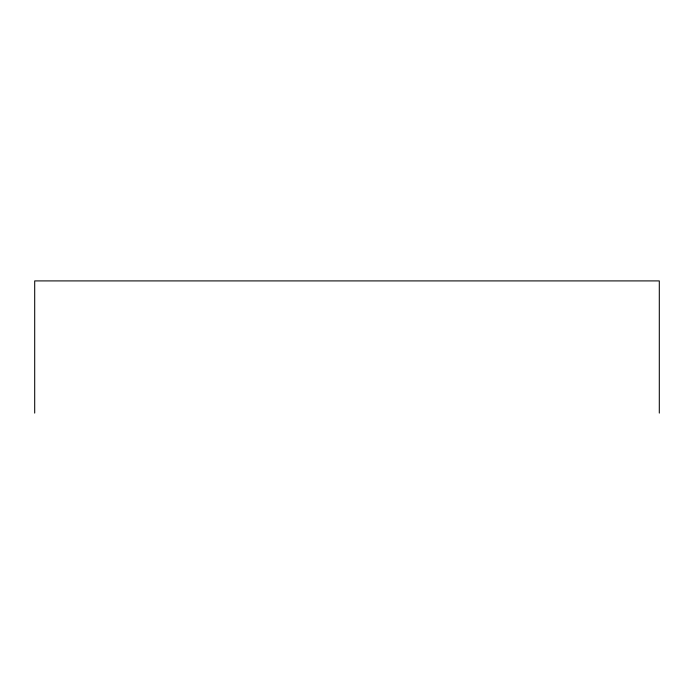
<?xml version="1.0" encoding="UTF-8"?>
<svg xmlns="http://www.w3.org/2000/svg" width="694" height="694" viewBox="0 0 694 694"><rect width="100%" height="100%" fill="white"/><g stroke="black" fill="none" stroke-linecap="round" stroke-linejoin="round"><path stroke-width="1.04" d="M659.3 413.095L659.3 280.905L34.7 280.905L34.7 413.095"/></g></svg>
